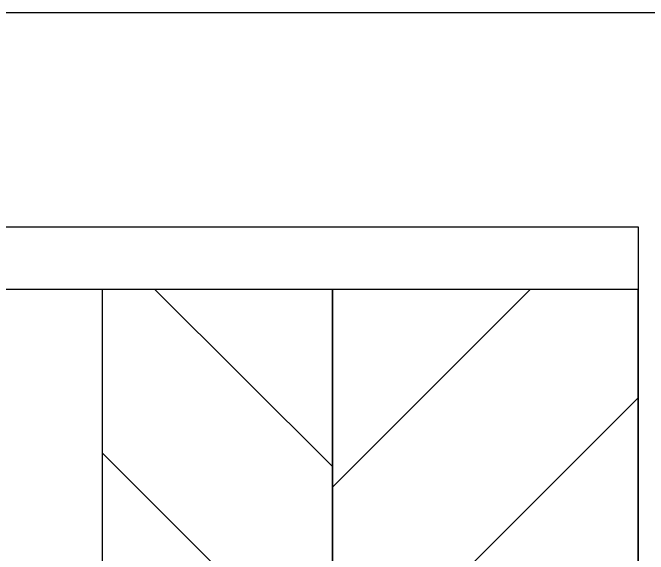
# Model space of a CAD drawing. Extents: x -23 to 190, y -172 to 85.
# Drawn here: x 19.101 to 19.62, y 52.811 to 53.254 of the extents above; entities that cross this region are included whole.
import ezdxf

# ---------------------------------------------------------------- set-up
doc = ezdxf.new("R2010")
doc.units = 0
doc.header["$MEASUREMENT"] = 0
doc.layers.get('0').update_dxf_attribs({"linetype": 'CONTINUOUS'})
for name, color, linetype in [('FRAME', 1, 'CONTINUOUS'), ('GLASS', 7, 'CONTINUOUS'), ('SETTING BLOCKS', 7, 'CONTINUOUS'), ('TEXT', 7, 'CONTINUOUS')]:
    doc.layers.add(name, color=color, linetype=linetype)

# ---------------------------------------------------------------- blocks, each defined once
blk = doc.blocks.new('3800 NAIL-ON FRAME')
blk.add_lwpolyline([(3.0495, 0.444), (3.0495, -0.969, -0.414214)], format="xyb")
blk.add_lwpolyline([(2.8745, -0.691), (2.8745, 0), (1.9715, 0)])
blk = doc.blocks.new('A$C3BF656AD')
at = {"layer": 'SETTING BLOCKS'}
h = blk.add_hatch(dxfattribs=at)
h.set_pattern_fill('ANSI31', color=256, scale=0.25, angle=90, style=0)
h.set_pattern_definition([(135, (0.820812, -8.054306), (-0.02209709, -0.02209709), [])])
h.paths.add_polyline_path([(0, 0.0625), (0.25, 0.0625), (0.25, 0.1095), (0, 0.1095)])
h = blk.add_hatch(dxfattribs=at)
h.set_pattern_fill('ANSI31', color=256, scale=0.25, style=0)
h.set_pattern_definition([(45, (-2.098375, -8.085556), (-0.02209709, 0.02209709), [])])
h.paths.add_polyline_path([(0, 0), (0.25, 0), (0.25, 0.0625), (0, 0.0625)])
for points in [[(0, 0.0625), (0, 0.1095), (0.25, 0.1095), (0.25, 0.0625)], [(0, 0), (0, 0.0625), (0.25, 0.0625), (0.25, 0)]]:
    blk.add_lwpolyline(points, close=True, dxfattribs=at)

msp = doc.modelspace()

# ---------------------------------------------------------------- linework, layer by layer
at = {"layer": 'GLASS'}
for q in [(17.34018, 53.02745), (19.17378, 52.77745)]:
    msp.add_line((19.17378, 53.02745), q, dxfattribs=at)

# ---------------------------------------------------------------- block references
at = {"layer": 'FRAME', "xscale": -1, "rotation": 270}
msp.add_blockref('3800 NAIL-ON FRAME', (19.61178, 50.20422), dxfattribs=at)
at = {"layer": 'TEXT', "xscale": -4, "yscale": 4, "zscale": 4, "rotation": 90}
msp.add_blockref('A$C3BF656AD', (19.61178, 53.02745), dxfattribs=at)

doc.saveas('drawing.dxf')
